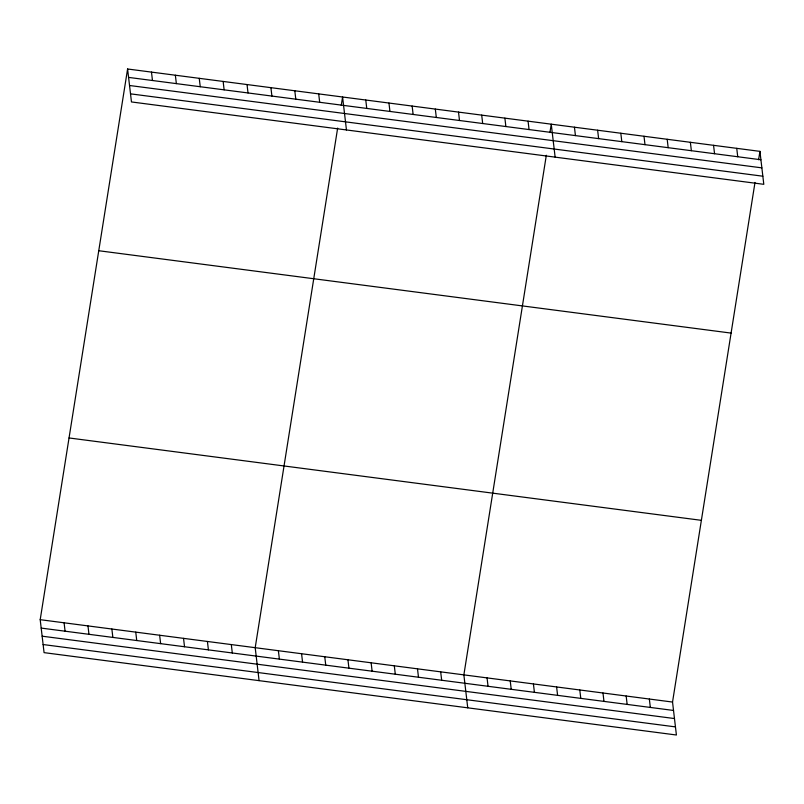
<?xml version="1.0" encoding="UTF-8"?>
<svg xmlns="http://www.w3.org/2000/svg" width="804" height="804" viewBox="0 0 804 804"><rect width="100%" height="100%" fill="white"/><g stroke="black" fill="none" stroke-linecap="round" stroke-linejoin="round"><path stroke-width="1.21" d="M754.996 182.448L672.536 702.053L676.405 735.007L44.069 652.637L40.2 619.683L127.595 68.993L759.931 151.363L763.8 184.317L131.464 101.947L127.595 68.993M337.65 128.087L255.2 647.692L259.069 680.636M341.258 105.374L342.584 97.003L346.454 129.946M546.328 155.272L463.868 674.878L467.737 707.821M549.926 132.549L551.253 124.188L555.132 157.132M758.604 159.735L759.931 151.363M128.58 77.395L760.916 159.765M129.524 85.495L761.87 167.865M130.509 93.847L762.845 176.207M98.751 250.727L731.087 333.097M69.043 437.959L701.379 520.329M40.2 619.683L672.536 702.053M41.185 628.085L673.531 710.455M42.14 636.185L674.476 718.555M43.114 644.537L675.46 726.896M736.745 148.348L737.73 156.74M713.56 145.323L714.545 153.725M690.375 142.308L691.36 150.7M667.189 139.283L668.174 147.685M644.004 136.268L644.989 144.66M620.819 133.243L621.804 141.645M597.633 130.228L598.618 138.62M649.351 699.038L650.335 707.43M574.448 127.203L575.433 135.605M626.165 696.013L627.15 704.415M602.98 692.998L603.965 701.389M528.067 121.163L529.062 129.565M579.795 689.973L580.779 698.374M504.882 118.148L505.877 126.54M556.609 686.958L557.594 695.349M481.696 115.123L482.691 123.525M533.424 683.933L534.409 692.334M458.511 112.108L459.496 120.499M510.238 680.918L511.223 689.309M435.326 109.083L436.311 117.484M487.053 677.893L488.038 686.294M412.14 106.068L413.125 114.459M388.955 103.043L389.94 111.434M440.682 671.853L441.667 680.254M365.77 100.028L366.755 108.419M417.497 668.838L418.482 677.229M394.312 665.812L395.297 674.204M318.696 93.887L319.68 102.289M371.126 662.797L372.111 671.189M294.807 90.782L295.792 99.173M347.941 659.772L348.926 668.164M270.918 87.666L271.903 96.068M324.756 656.757L325.741 665.149M247.029 84.561L248.014 92.952M301.57 653.732L302.555 662.124M223.14 81.445L224.125 89.837M278.385 650.707L279.37 659.109M199.251 78.33L200.246 86.731M175.362 75.224L176.357 83.616M231.311 644.577L232.296 652.979M151.474 72.109L152.469 80.5M207.422 641.471L208.407 649.863M183.533 638.356L184.518 646.758M159.644 635.24L160.629 643.642M135.755 632.135L136.74 640.527M111.867 629.019L112.851 637.421M87.978 625.914L88.963 634.306M64.089 622.798L65.074 631.19"/></g></svg>
